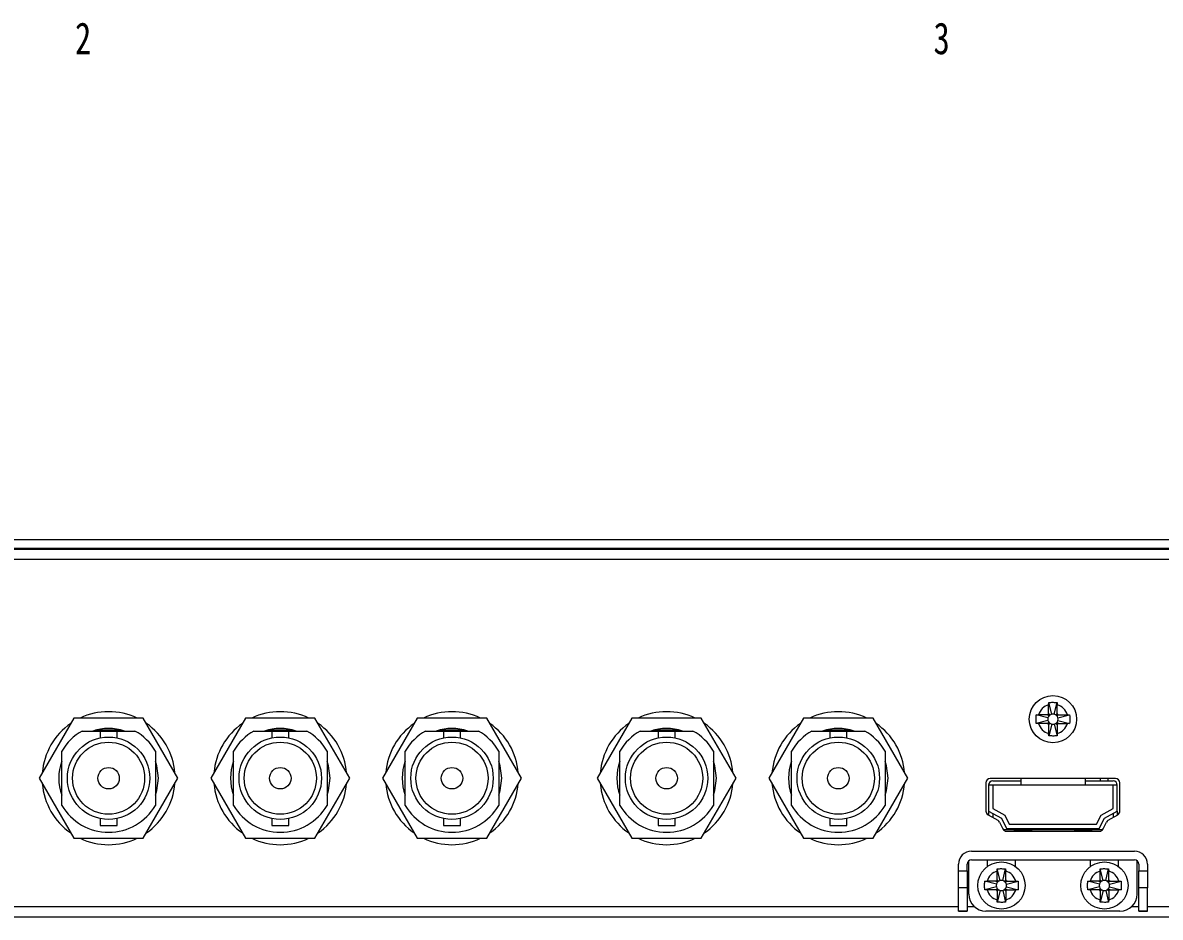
# Model space of a CAD drawing. Header units: millimetres. Extents: x 7 to 1038, y 7 to 730.
# Drawn here: x 81.1 to 147.4, y 238.5 to 290.6 of the extents above; entities that cross this region are included whole.
import ezdxf

# ---------------------------------------------------------------- set-up
doc = ezdxf.new("R2010")
doc.units = ezdxf.units.MM
doc.styles.add('SLDTEXTSTYLE0', font='TXT', dxfattribs={"width": 0.75})

msp = doc.modelspace()

# ---------------------------------------------------------------- linework, layer by layer
at = {"color": 7, "linetype": 'Continuous', "lineweight": 15}
for p, q in [((43.0738, 260.5373), (261.1738, 260.5373)), ((42.9738, 260.0373), (261.2738, 260.0373)), ((43.6238, 259.9873), (260.6238, 259.9873)), ((260.6238, 259.3873), (43.6238, 259.3873)), ((140.8738, 250.9159), (140.8807, 251.0498)), ((140.8738, 250.4018), (140.8738, 250.9159)), ((141.051, 250.3684), (140.8807, 251.0498)), ((141.1966, 250.3684), (141.3669, 251.0498)), ((141.3669, 251.0498), (141.3738, 250.9159)), ((141.3738, 250.4018), (141.3738, 250.9159)), ((84.1031, 250.1373), (82.0823, 246.6373)), ((88.1445, 250.1373), (84.1031, 250.1373)), ((90.1652, 246.6373), (88.1445, 250.1373)), ((94.1031, 250.1373), (92.0823, 246.6373)), ((98.1445, 250.1373), (94.1031, 250.1373)), ((100.1652, 246.6373), (98.1445, 250.1373)), ((104.1031, 250.1373), (102.0823, 246.6373)), ((108.1445, 250.1373), (104.1031, 250.1373)), ((110.1652, 246.6373), (108.1445, 250.1373)), ((116.6031, 250.1373), (114.5823, 246.6373)), ((120.6445, 250.1373), (116.6031, 250.1373)), ((122.6652, 246.6373), (120.6445, 250.1373)), ((126.6031, 250.1373), (124.5823, 246.6373)), ((130.6445, 250.1373), (126.6031, 250.1373)), ((132.6652, 246.6373), (130.6445, 250.1373)), ((140.1513, 250.3205), (140.2853, 250.3273)), ((140.8328, 250.1501), (140.1513, 250.3205)), ((140.8328, 250.0046), (140.1513, 249.8342)), ((140.2853, 249.8273), (140.1513, 249.8342)), ((140.7993, 250.3273), (140.2853, 250.3273)), ((140.7993, 249.8273), (140.2853, 249.8273)), ((141.051, 249.7863), (140.8807, 249.1049)), ((141.1966, 249.7863), (141.3669, 249.1049)), ((141.4148, 250.1501), (142.0963, 250.3205)), ((141.4148, 250.0046), (142.0963, 249.8342)), ((141.4483, 250.3273), (141.9623, 250.3273)), ((141.4483, 249.8273), (141.9623, 249.8273)), ((141.9623, 250.3273), (142.0963, 250.3205)), ((142.0963, 249.8342), (141.9623, 249.8273)), ((84.5876, 249.3873), (85.6238, 249.3873)), ((86.8788, 249.4373), (85.3688, 249.4373)), ((85.6238, 249.3873), (85.6238, 248.986)), ((85.6238, 249.3873), (86.1238, 249.3873)), ((86.1238, 249.3873), (86.6238, 249.3873)), ((86.6238, 248.985), (86.6238, 249.3873)), ((86.6238, 249.3873), (87.66, 249.3873)), ((94.5876, 249.3873), (95.6238, 249.3873)), ((96.8788, 249.4373), (95.3688, 249.4373)), ((95.6238, 249.3873), (95.6238, 248.986)), ((95.6238, 249.3873), (96.1238, 249.3873)), ((96.1238, 249.3873), (96.6238, 249.3873)), ((96.6238, 248.985), (96.6238, 249.3873)), ((96.6238, 249.3873), (97.66, 249.3873)), ((104.5876, 249.3873), (105.6238, 249.3873)), ((106.8788, 249.4373), (105.3688, 249.4373)), ((105.6238, 249.3873), (105.6238, 248.986)), ((105.6238, 249.3873), (106.1238, 249.3873)), ((106.1238, 249.3873), (106.6238, 249.3873)), ((106.6238, 248.985), (106.6238, 249.3873)), ((106.6238, 249.3873), (107.66, 249.3873)), ((117.0876, 249.3873), (118.1238, 249.3873)), ((119.3788, 249.4373), (117.8688, 249.4373)), ((118.1238, 249.3873), (118.1238, 248.986)), ((118.1238, 249.3873), (118.6238, 249.3873)), ((118.6238, 249.3873), (119.1238, 249.3873)), ((119.1238, 248.985), (119.1238, 249.3873)), ((119.1238, 249.3873), (120.16, 249.3873)), ((127.0876, 249.3873), (128.1238, 249.3873)), ((129.3788, 249.4373), (127.8688, 249.4373)), ((128.1238, 249.3873), (128.1238, 248.986)), ((128.1238, 249.3873), (128.6238, 249.3873)), ((128.6238, 249.3873), (129.1238, 249.3873)), ((129.1238, 248.985), (129.1238, 249.3873)), ((129.1238, 249.3873), (130.16, 249.3873)), ((140.8738, 249.7528), (140.8738, 249.2388)), ((140.8807, 249.1049), (140.8738, 249.2388)), ((141.3738, 249.2388), (141.3669, 249.1049)), ((141.3738, 249.7528), (141.3738, 249.2388)), ((83.3988, 245.0572), (83.3988, 248.2175)), ((88.8488, 248.2175), (88.8488, 245.0572)), ((93.3988, 245.0572), (93.3988, 248.2175)), ((98.8488, 248.2175), (98.8488, 245.0572)), ((103.3988, 245.0572), (103.3988, 248.2175)), ((108.8488, 248.2175), (108.8488, 245.0572)), ((115.8988, 245.0572), (115.8988, 248.2175)), ((121.3488, 248.2175), (121.3488, 245.0572)), ((125.8988, 245.0572), (125.8988, 248.2175)), ((131.3488, 248.2175), (131.3488, 245.0572)), ((82.0823, 246.6373), (84.1031, 243.1373)), ((88.1445, 243.1373), (90.1652, 246.6373)), ((92.0823, 246.6373), (94.1031, 243.1373)), ((98.1445, 243.1373), (100.1652, 246.6373)), ((102.0823, 246.6373), (104.1031, 243.1373)), ((108.1445, 243.1373), (110.1652, 246.6373)), ((114.5823, 246.6373), (116.6031, 243.1373)), ((120.6445, 243.1373), (122.6652, 246.6373)), ((124.5823, 246.6373), (126.6031, 243.1373)), ((130.6445, 243.1373), (132.6652, 246.6373)), ((144.7738, 246.6248), (137.4738, 246.6248)), ((137.6238, 246.4773), (139.2488, 246.4773)), ((139.2488, 246.6248), (139.2488, 246.2273)), ((142.9988, 246.6248), (142.9988, 246.2273)), ((142.9988, 246.4773), (144.6238, 246.4773)), ((143.8738, 246.6248), (143.8738, 246.4773)), ((144.3238, 246.6248), (144.3238, 246.4773)), ((137.2238, 246.3748), (137.2238, 244.7272)), ((137.6238, 246.2273), (137.3738, 246.2273)), ((137.3738, 246.2273), (137.3738, 244.7273)), ((139.2488, 246.2273), (137.6238, 246.2273)), ((137.6238, 246.2273), (137.6238, 244.873)), ((142.9988, 246.2273), (139.2488, 246.2273)), ((144.6238, 246.2273), (142.9988, 246.2273)), ((144.8738, 246.2273), (144.6238, 246.2273)), ((144.6238, 244.873), (144.6238, 246.2273)), ((144.8738, 244.7273), (144.8738, 246.2273)), ((145.0238, 244.7272), (145.0238, 246.3748)), ((137.3488, 244.5107), (137.9088, 244.1874)), ((137.3738, 244.7273), (138.1238, 244.3023)), ((137.3738, 244.7273), (137.3738, 244.4962)), ((137.6238, 244.873), (138.3133, 244.4823)), ((137.6238, 244.5857), (137.6238, 244.3519)), ((138.3133, 244.4823), (138.5783, 243.9523)), ((143.6693, 243.9523), (143.9343, 244.4823)), ((143.9343, 244.4823), (144.6238, 244.873)), ((144.1238, 244.3023), (144.8738, 244.7273)), ((144.3388, 244.1874), (144.8988, 244.5107)), ((144.6238, 244.5857), (144.6238, 244.3519)), ((144.8738, 244.7273), (144.8738, 244.4962)), ((85.6238, 244.2896), (85.6238, 243.8873)), ((85.6238, 243.8873), (86.1238, 243.8873)), ((86.1238, 243.8873), (86.6238, 243.8873)), ((86.6238, 243.8873), (86.6238, 244.2887)), ((95.6238, 244.2896), (95.6238, 243.8873)), ((95.6238, 243.8873), (96.1238, 243.8873)), ((96.1238, 243.8873), (96.6238, 243.8873)), ((96.6238, 243.8873), (96.6238, 244.2887)), ((105.6238, 244.2896), (105.6238, 243.8873)), ((105.6238, 243.8873), (106.1238, 243.8873)), ((106.1238, 243.8873), (106.6238, 243.8873)), ((106.6238, 243.8873), (106.6238, 244.2887)), ((118.1238, 244.2896), (118.1238, 243.8873)), ((118.1238, 243.8873), (118.6238, 243.8873)), ((118.6238, 243.8873), (119.1238, 243.8873)), ((119.1238, 243.8873), (119.1238, 244.2887)), ((128.1238, 244.2896), (128.1238, 243.8873)), ((128.1238, 243.8873), (128.6238, 243.8873)), ((128.6238, 243.8873), (129.1238, 243.8873)), ((129.1238, 243.8873), (129.1238, 244.2887)), ((138.0074, 244.0827), (138.2047, 243.688)), ((138.1238, 244.3023), (138.4238, 243.7023)), ((138.5783, 243.9523), (143.6693, 243.9523)), ((143.8238, 243.7023), (144.1238, 244.3023)), ((144.0429, 243.688), (144.2402, 244.0827)), ((138.8738, 243.6373), (138.2383, 243.6373)), ((138.4238, 243.7023), (143.8238, 243.7023)), ((138.4283, 243.5498), (143.8193, 243.5498)), ((138.8738, 243.6373), (138.8738, 243.5498)), ((138.8738, 243.6373), (139.8738, 243.6373)), ((142.3738, 243.6373), (139.8738, 243.6373)), ((139.8738, 243.6373), (139.8738, 243.5498)), ((142.3738, 243.6373), (142.3738, 243.5498)), ((142.3738, 243.6373), (143.3738, 243.6373)), ((144.0093, 243.6373), (143.3738, 243.6373)), ((143.3738, 243.6373), (143.3738, 243.5498)), ((84.1031, 243.1373), (88.1445, 243.1373)), ((94.1031, 243.1373), (98.1445, 243.1373)), ((104.1031, 243.1373), (108.1445, 243.1373)), ((116.6031, 243.1373), (120.6445, 243.1373)), ((126.6031, 243.1373), (130.6445, 243.1373)), ((136.2238, 239.8873), (136.2238, 241.8373)), ((136.3738, 242.3873), (145.8738, 242.3873)), ((136.3738, 241.8873), (145.8738, 241.8873)), ((137.2988, 241.8873), (137.2988, 241.4873)), ((138.9488, 241.4873), (138.9488, 241.8873)), ((143.2988, 241.8873), (143.2988, 241.4873)), ((144.9488, 241.4873), (144.9488, 241.8873)), ((146.0238, 239.8873), (146.0238, 241.8373)), ((135.6238, 241.2345), (135.6238, 241.6373)), ((135.6238, 241.2345), (136.1238, 241.2345)), ((135.6238, 240.2481), (135.6238, 241.2345)), ((136.1238, 241.2345), (136.1238, 241.6373)), ((136.1238, 241.2345), (136.1238, 240.2481)), ((137.8738, 241.2259), (137.8807, 241.3598)), ((137.8738, 241.2259), (137.8807, 241.3598)), ((137.8738, 240.7118), (137.8738, 241.2259)), ((137.8738, 240.7118), (137.8738, 241.2259)), ((138.051, 240.6784), (137.8807, 241.3598)), ((138.1966, 240.6784), (138.3669, 241.3598)), ((138.3669, 241.3598), (138.3738, 241.2259)), ((138.3669, 241.3598), (138.3738, 241.2259)), ((138.3738, 240.7118), (138.3738, 241.2259)), ((143.8738, 241.2259), (143.8807, 241.3598)), ((143.8738, 241.2259), (143.8807, 241.3598)), ((143.8738, 240.7118), (143.8738, 241.2259)), ((143.8738, 240.7118), (143.8738, 241.2259)), ((144.051, 240.6784), (143.8807, 241.3598)), ((144.1966, 240.6784), (144.3669, 241.3598)), ((144.3669, 241.3598), (144.3738, 241.2259)), ((144.3669, 241.3598), (144.3738, 241.2259)), ((144.3738, 240.7118), (144.3738, 241.2259)), ((146.1238, 241.6373), (146.1238, 241.2345)), ((146.1238, 241.2345), (146.6238, 241.2345)), ((146.1238, 240.2481), (146.1238, 241.2345)), ((146.6238, 241.6373), (146.6238, 241.2345)), ((146.6238, 241.2345), (146.6238, 240.2481)), ((137.1513, 240.6305), (137.2853, 240.6373)), ((137.1513, 240.6305), (137.2853, 240.6373)), ((137.8328, 240.4601), (137.1513, 240.6305)), ((137.7993, 240.6373), (137.2853, 240.6373)), ((138.4148, 240.4601), (139.0963, 240.6305)), ((138.4483, 240.6373), (138.9623, 240.6373)), ((138.4483, 240.6373), (138.9623, 240.6373)), ((138.9623, 240.6373), (139.0963, 240.6305)), ((138.9623, 240.6373), (139.0963, 240.6305)), ((143.1513, 240.6305), (143.2853, 240.6373)), ((143.1513, 240.6305), (143.2853, 240.6373)), ((143.8328, 240.4601), (143.1513, 240.6305)), ((143.7993, 240.6373), (143.2853, 240.6373)), ((144.4148, 240.4601), (145.0963, 240.6305)), ((144.4483, 240.6373), (144.9623, 240.6373)), ((144.4483, 240.6373), (144.9623, 240.6373)), ((144.9623, 240.6373), (145.0963, 240.6305)), ((144.9623, 240.6373), (145.0963, 240.6305)), ((136.1238, 240.2481), (135.6238, 240.2481)), ((135.6238, 238.9009), (135.6238, 240.2481)), ((136.1238, 240.2481), (136.1238, 238.9009)), ((137.8328, 240.3146), (137.1513, 240.1442)), ((137.2853, 240.1373), (137.1513, 240.1442)), ((137.2853, 240.1373), (137.1513, 240.1442)), ((137.7993, 240.1373), (137.2853, 240.1373)), ((137.7993, 240.1373), (137.2853, 240.1373)), ((137.8738, 240.0628), (137.8738, 239.5488)), ((138.051, 240.0963), (137.8807, 239.4149)), ((138.1966, 240.0963), (138.3669, 239.4149)), ((138.3738, 240.0628), (138.3738, 239.5488)), ((138.3738, 240.0628), (138.3738, 239.5488)), ((138.4148, 240.3146), (139.0963, 240.1442)), ((138.4483, 240.1373), (138.9623, 240.1373)), ((139.0963, 240.1442), (138.9623, 240.1373)), ((139.0963, 240.1442), (138.9623, 240.1373)), ((143.8328, 240.3146), (143.1513, 240.1442)), ((143.2853, 240.1373), (143.1513, 240.1442)), ((143.2853, 240.1373), (143.1513, 240.1442)), ((143.7993, 240.1373), (143.2853, 240.1373)), ((143.7993, 240.1373), (143.2853, 240.1373)), ((143.8738, 240.0628), (143.8738, 239.5488)), ((144.051, 240.0963), (143.8807, 239.4149)), ((144.1966, 240.0963), (144.3669, 239.4149)), ((144.3738, 240.0628), (144.3738, 239.5488)), ((144.3738, 240.0628), (144.3738, 239.5488)), ((144.4148, 240.3146), (145.0963, 240.1442)), ((144.4483, 240.1373), (144.9623, 240.1373)), ((145.0963, 240.1442), (144.9623, 240.1373)), ((145.0963, 240.1442), (144.9623, 240.1373)), ((146.6238, 240.2481), (146.1238, 240.2481)), ((146.1238, 238.9009), (146.1238, 240.2481)), ((146.6238, 238.9009), (146.6238, 240.2481)), ((137.8807, 239.4149), (137.8738, 239.5488)), ((137.8807, 239.4149), (137.8738, 239.5488)), ((138.3738, 239.5488), (138.3669, 239.4149)), ((138.3738, 239.5488), (138.3669, 239.4149)), ((143.8807, 239.4149), (143.8738, 239.5488)), ((143.8807, 239.4149), (143.8738, 239.5488)), ((144.3738, 239.5488), (144.3669, 239.4149)), ((144.3738, 239.5488), (144.3669, 239.4149)), ((261.3738, 238.5373), (42.8738, 238.5373)), ((135.6238, 238.9009), (136.1238, 238.9009)), ((135.6238, 238.8873), (135.6238, 238.9009)), ((136.1238, 238.8873), (135.6238, 238.8873)), ((136.1238, 238.9009), (136.1238, 238.8873)), ((145.0238, 238.8873), (137.2238, 238.8873)), ((146.1238, 238.9009), (146.6238, 238.9009)), ((146.1238, 238.8873), (146.1238, 238.9009)), ((146.6238, 238.8873), (146.1238, 238.8873)), ((146.6238, 238.9009), (146.6238, 238.8873))]:
    msp.add_line(p, q, dxfattribs=at)
at = {"color": 8, "linetype": 'Continuous', "lineweight": 15}
for p, q in [((135.6238, 239.1373), (69.1238, 239.1373)), ((136.5624, 239.1373), (136.1238, 239.1373)), ((146.1238, 239.1373), (145.6852, 239.1373)), ((148.1238, 239.1373), (146.6238, 239.1373))]:
    msp.add_line(p, q, dxfattribs=at)
at = {"color": 7, "linetype": 'Continuous', "lineweight": 15, "flags": 128}
for points in [[(140.8328, 250.1501), (140.8237, 250.0773), (140.8328, 250.0046)], [(140.9117, 250.2895), (140.8626, 250.2252), (140.8328, 250.1501)], [(140.8328, 250.0046), (140.8626, 249.9295), (140.9117, 249.8652)], [(141.051, 250.3684), (140.9759, 250.3385), (140.9117, 250.2895)], [(140.9117, 249.8652), (140.9759, 249.8162), (141.051, 249.7863)], [(141.1966, 250.3684), (141.1238, 250.3774), (141.051, 250.3684)], [(141.051, 249.7863), (141.1238, 249.7773), (141.1966, 249.7863)], [(141.3359, 250.2895), (141.2717, 250.3385), (141.1966, 250.3684)], [(141.1966, 249.7863), (141.2717, 249.8162), (141.3359, 249.8652)], [(141.4148, 250.1501), (141.385, 250.2252), (141.3359, 250.2895)], [(141.3359, 249.8652), (141.385, 249.9295), (141.4148, 250.0046)], [(141.4148, 250.0046), (141.4239, 250.0773), (141.4148, 250.1501)], [(89.0238, 246.6373), (88.9327, 247.3585), (88.8488, 247.6295)], [(99.0238, 246.6373), (98.9327, 247.3585), (98.8488, 247.6295)], [(109.0238, 246.6373), (108.9327, 247.3585), (108.8488, 247.6295)], [(121.5238, 246.6373), (121.4327, 247.3585), (121.3488, 247.6295)], [(131.5238, 246.6373), (131.4327, 247.3585), (131.3488, 247.6295)], [(88.8488, 245.6452), (88.9327, 245.9161), (89.0238, 246.6373)], [(98.8488, 245.6452), (98.9327, 245.9161), (99.0238, 246.6373)], [(108.8488, 245.6452), (108.9327, 245.9161), (109.0238, 246.6373)], [(121.3488, 245.6452), (121.4327, 245.9161), (121.5238, 246.6373)], [(131.3488, 245.6452), (131.4327, 245.9161), (131.5238, 246.6373)], [(137.9117, 240.5995), (137.8626, 240.5352), (137.8328, 240.4601)], [(137.9117, 240.5995), (137.8626, 240.5352), (137.8328, 240.4601)], [(138.051, 240.6784), (137.9759, 240.6485), (137.9117, 240.5995)], [(138.051, 240.6784), (137.9759, 240.6485), (137.9117, 240.5995)], [(138.1966, 240.6784), (138.1238, 240.6874), (138.051, 240.6784)], [(138.1966, 240.6784), (138.1238, 240.6874), (138.051, 240.6784)], [(138.3359, 240.5995), (138.2717, 240.6485), (138.1966, 240.6784)], [(138.3359, 240.5995), (138.2717, 240.6485), (138.1966, 240.6784)], [(138.4148, 240.4601), (138.385, 240.5352), (138.3359, 240.5995)], [(138.4148, 240.4601), (138.385, 240.5352), (138.3359, 240.5995)], [(143.9117, 240.5995), (143.8626, 240.5352), (143.8328, 240.4601)], [(143.9117, 240.5995), (143.8626, 240.5352), (143.8328, 240.4601)], [(144.051, 240.6784), (143.9759, 240.6485), (143.9117, 240.5995)], [(144.051, 240.6784), (143.9759, 240.6485), (143.9117, 240.5995)], [(144.1966, 240.6784), (144.1238, 240.6874), (144.051, 240.6784)], [(144.1966, 240.6784), (144.1238, 240.6874), (144.051, 240.6784)], [(144.3359, 240.5995), (144.2717, 240.6485), (144.1966, 240.6784)], [(144.3359, 240.5995), (144.2717, 240.6485), (144.1966, 240.6784)], [(144.4148, 240.4601), (144.385, 240.5352), (144.3359, 240.5995)], [(144.4148, 240.4601), (144.385, 240.5352), (144.3359, 240.5995)], [(137.8328, 240.4601), (137.8237, 240.3873), (137.8328, 240.3146)], [(137.8328, 240.4601), (137.8237, 240.3873), (137.8328, 240.3146)], [(137.8328, 240.3146), (137.8626, 240.2395), (137.9117, 240.1752)], [(137.8328, 240.3146), (137.8626, 240.2395), (137.9117, 240.1752)], [(137.9117, 240.1752), (137.9759, 240.1262), (138.051, 240.0963)], [(137.9117, 240.1752), (137.9759, 240.1262), (138.051, 240.0963)], [(138.051, 240.0963), (138.1238, 240.0873), (138.1966, 240.0963)], [(138.051, 240.0963), (138.1238, 240.0873), (138.1966, 240.0963)], [(138.1966, 240.0963), (138.2717, 240.1262), (138.3359, 240.1752)], [(138.1966, 240.0963), (138.2717, 240.1262), (138.3359, 240.1752)], [(138.3359, 240.1752), (138.385, 240.2395), (138.4148, 240.3146)], [(138.3359, 240.1752), (138.385, 240.2395), (138.4148, 240.3146)], [(138.4148, 240.3146), (138.4239, 240.3873), (138.4148, 240.4601)], [(138.4148, 240.3146), (138.4239, 240.3873), (138.4148, 240.4601)], [(143.8328, 240.4601), (143.8237, 240.3873), (143.8328, 240.3146)], [(143.8328, 240.4601), (143.8237, 240.3873), (143.8328, 240.3146)], [(143.8328, 240.3146), (143.8626, 240.2395), (143.9117, 240.1752)], [(143.8328, 240.3146), (143.8626, 240.2395), (143.9117, 240.1752)], [(143.9117, 240.1752), (143.9759, 240.1262), (144.051, 240.0963)], [(143.9117, 240.1752), (143.9759, 240.1262), (144.051, 240.0963)], [(144.051, 240.0963), (144.1238, 240.0873), (144.1966, 240.0963)], [(144.051, 240.0963), (144.1238, 240.0873), (144.1966, 240.0963)], [(144.1966, 240.0963), (144.2717, 240.1262), (144.3359, 240.1752)], [(144.1966, 240.0963), (144.2717, 240.1262), (144.3359, 240.1752)], [(144.3359, 240.1752), (144.385, 240.2395), (144.4148, 240.3146)], [(144.3359, 240.1752), (144.385, 240.2395), (144.4148, 240.3146)], [(144.4148, 240.3146), (144.4239, 240.3873), (144.4148, 240.4601)], [(144.4148, 240.3146), (144.4239, 240.3873), (144.4148, 240.4601)]]:
    msp.add_lwpolyline(points, dxfattribs=at)
at = {"color": 7, "linetype": 'Continuous', "lineweight": 15}
for centre, radius in [((141.1238, 250.0773), 1.375), ((86.1238, 246.6373), 2.4), ((86.1238, 246.6373), 2.1), ((96.1238, 246.6373), 2.4), ((96.1238, 246.6373), 2.1), ((106.1238, 246.6373), 2.4), ((106.1238, 246.6373), 2.1), ((118.6238, 246.6373), 2.4), ((118.6238, 246.6373), 2.1), ((128.6238, 246.6373), 2.4), ((128.6238, 246.6373), 2.1), ((86.1238, 246.6373), 0.625), ((96.1238, 246.6373), 0.625), ((106.1238, 246.6373), 0.625), ((118.6238, 246.6373), 0.625), ((128.6238, 246.6373), 0.625), ((138.1238, 240.3873), 1.375), ((144.1238, 240.3873), 1.375)]:
    msp.add_circle(centre, radius, dxfattribs=at)
for centre, radius, start, end in [((86.1238, 246.6373), 3.875, 64.585379, 115.414621), ((96.1238, 246.6373), 3.875, 64.585379, 115.414621), ((106.1238, 246.6373), 3.875, 64.585379, 115.414621), ((118.6238, 246.6373), 3.875, 64.585379, 115.414621), ((128.6238, 246.6373), 3.875, 64.585379, 115.414621), ((141.1238, 250.0773), 0.875, 106.60155, 163.39845), ((141.1238, 250.0773), 0.875, 16.60155, 73.39845), ((86.1238, 246.6373), 3.875, 124.585379, 175.414621), ((86.1238, 246.6373), 3.875, 4.585379, 55.414621), ((96.1238, 246.6373), 3.875, 124.585379, 175.414621), ((96.1238, 246.6373), 3.875, 4.585379, 55.414621), ((106.1238, 246.6373), 3.875, 124.585379, 175.414621), ((106.1238, 246.6373), 3.875, 4.585379, 55.414621), ((118.6238, 246.6373), 3.875, 124.585379, 175.414621), ((118.6238, 246.6373), 3.875, 4.585379, 55.414621), ((128.6238, 246.6373), 3.875, 124.585379, 175.414621), ((128.6238, 246.6373), 3.875, 4.585379, 55.414621), ((141.1238, 250.0773), 0.875, 196.60155, 253.39845), ((141.1238, 250.0773), 0.875, 286.60155, 343.39845), ((86.1238, 246.6373), 3.15, 119.188982, 149.891769), ((86.1238, 246.6373), 2.9, 71.491372, 108.508628), ((86.1238, 246.6373), 3.15, 30.108231, 60.811018), ((96.1238, 246.6373), 3.15, 119.188982, 149.891769), ((96.1238, 246.6373), 2.9, 71.491372, 108.508628), ((96.1238, 246.6373), 3.15, 30.108231, 60.811018), ((106.1238, 246.6373), 3.15, 119.188982, 149.891769), ((106.1238, 246.6373), 2.9, 71.491372, 108.508628), ((106.1238, 246.6373), 3.15, 30.108231, 60.811018), ((118.6238, 246.6373), 3.15, 119.188982, 149.891769), ((118.6238, 246.6373), 2.9, 71.491372, 108.508628), ((118.6238, 246.6373), 3.15, 30.108231, 60.811018), ((128.6238, 246.6373), 3.15, 119.188982, 149.891769), ((128.6238, 246.6373), 2.9, 71.491372, 108.508628), ((128.6238, 246.6373), 3.15, 30.108231, 60.811018), ((86.1238, 246.6373), 2.9, 159.993728, 200.006272), ((96.1238, 246.6373), 2.9, 159.993728, 200.006272), ((106.1238, 246.6373), 2.9, 159.993728, 200.006272), ((118.6238, 246.6373), 2.9, 159.993728, 200.006272), ((128.6238, 246.6373), 2.9, 159.993728, 200.006272), ((137.4738, 246.3748), 0.25, 90, 180), ((137.6238, 246.2273), 0.25, 90, 180), ((144.6238, 246.2273), 0.25, 0, 90), ((144.7738, 246.3748), 0.25, 0, 90), ((86.1238, 246.6373), 3.875, 184.585379, 235.414621), ((86.1238, 246.6373), 3.875, 304.585379, 355.414621), ((96.1238, 246.6373), 3.875, 184.585379, 235.414621), ((96.1238, 246.6373), 3.875, 304.585379, 355.414621), ((106.1238, 246.6373), 3.875, 184.585379, 235.414621), ((106.1238, 246.6373), 3.875, 304.585379, 355.414621), ((118.6238, 246.6373), 3.875, 184.585379, 235.414621), ((118.6238, 246.6373), 3.875, 304.585379, 355.414621), ((128.6238, 246.6373), 3.875, 184.585379, 235.414621), ((128.6238, 246.6373), 3.875, 304.585379, 355.414621), ((86.1238, 246.6373), 3.15, 210.108231, 329.891769), ((96.1238, 246.6373), 3.15, 210.108231, 329.891769), ((106.1238, 246.6373), 3.15, 210.108231, 329.891769), ((118.6238, 246.6373), 3.15, 210.108231, 329.891769), ((128.6238, 246.6373), 3.15, 210.108231, 329.891769), ((137.4738, 244.7272), 0.25, 180, 240), ((144.7738, 244.7272), 0.25, 300, 0), ((137.7838, 243.9709), 0.25, 26.565051, 60), ((144.4638, 243.9709), 0.25, 120, 153.434949), ((138.4283, 243.7998), 0.25, 206.565051, 270), ((143.8193, 243.7998), 0.25, 270, 333.434949), ((86.1238, 246.6373), 3.875, 244.585379, 295.414621), ((96.1238, 246.6373), 3.875, 244.585379, 295.414621), ((106.1238, 246.6373), 3.875, 244.585379, 295.414621), ((118.6238, 246.6373), 3.875, 244.585379, 295.414621), ((128.6238, 246.6373), 3.875, 244.585379, 295.414621), ((136.3738, 241.6373), 0.75, 90, 180), ((136.3738, 241.6373), 0.25, 90, 180), ((145.8738, 241.6373), 0.75, 0, 90), ((145.8738, 241.6373), 0.25, 0, 90), ((138.1238, 240.3873), 0.875, 106.60155, 163.39845), ((138.1238, 240.3873), 0.875, 16.60155, 73.39845), ((144.1238, 240.3873), 0.875, 106.60155, 163.39845), ((144.1238, 240.3873), 0.875, 16.60155, 73.39845), ((137.2238, 239.8873), 1, 180, 270), ((138.1238, 240.3873), 0.875, 196.60155, 253.39845), ((138.1238, 240.3873), 0.875, 286.60155, 343.39845), ((144.1238, 240.3873), 0.875, 196.60155, 253.39845), ((144.1238, 240.3873), 0.875, 286.60155, 343.39845), ((145.0238, 239.8873), 1, 270, 0)]:
    msp.add_arc(centre, radius, start, end, dxfattribs=at)
for points, knots in [([(140.8807, 251.0498), (140.9223, 251.0524), (141.0054, 251.0575), (141.1677, 251.0601), (141.2881, 251.0539), (141.3669, 251.0498)], [0, 0, 0, 0, 0.2569072, 0.5137852, 1, 1, 1, 1]), ([(140.1513, 249.8342), (140.1487, 249.8758), (140.1436, 249.9589), (140.141, 250.1213), (140.1473, 250.2417), (140.1513, 250.3205)], [0, 0, 0, 0, 0.2569072, 0.5137857, 1, 1, 1, 1]), ([(140.7993, 250.3273), (140.8077, 250.3282), (140.8245, 250.3298), (140.8469, 250.3427), (140.8637, 250.3616), (140.8725, 250.3825), (140.8734, 250.3963), (140.8738, 250.4018)], [0, 0, 0, 0, 0.2153888, 0.4308438, 0.644723, 0.857936, 1, 1, 1, 1]), ([(140.9117, 250.2895), (140.9115, 250.2894), (140.8834, 250.2737), (140.8326, 250.3027), (140.812, 250.3177), (140.8005, 250.3262), (140.7993, 250.3273), (140.7993, 250.3273)], [0, 0, 0, 0, 0.0036482, 0.5077368, 0.933766, 0.9999318, 1, 1, 1, 1]), ([(140.7993, 249.8273), (140.7993, 249.8273), (140.8005, 249.8285), (140.8119, 249.8369), (140.8293, 249.8504), (140.8606, 249.866), (140.8844, 249.8709), (140.8978, 249.8701), (140.9051, 249.8682), (140.9089, 249.8667), (140.9109, 249.8656), (140.9115, 249.8653), (140.9117, 249.8652)], [0, 0, 0, 0, 0.00006805, 0.06604816, 0.49088193, 0.74039957, 0.86716522, 0.93142911, 0.96383387, 0.99044432, 0.99636205, 1, 1, 1, 1]), ([(140.8738, 249.7528), (140.873, 249.7612), (140.8713, 249.7781), (140.8585, 249.8004), (140.8396, 249.8172), (140.8186, 249.8261), (140.8048, 249.827), (140.7993, 249.8273)], [0, 0, 0, 0, 0.21538645, 0.4308433, 0.64472107, 0.85793777, 1, 1, 1, 1]), ([(140.8738, 250.4018), (140.8738, 250.4018), (140.875, 250.4004), (140.883, 250.3898), (140.8969, 250.3717), (140.9125, 250.3406), (140.9173, 250.3167), (140.9165, 250.3034), (140.9147, 250.296), (140.9131, 250.2922), (140.9121, 250.2902), (140.9118, 250.2897), (140.9117, 250.2895)], [0, 0, 0, 0, 0.0000683, 0.0660483, 0.4908822, 0.7403995, 0.867165, 0.9314289, 0.963834, 0.9904447, 0.9963625, 1, 1, 1, 1]), ([(140.9117, 249.8652), (140.9118, 249.865), (140.9274, 249.8369), (140.8986, 249.7865), (140.8832, 249.765), (140.875, 249.7542), (140.8738, 249.7528), (140.8738, 249.7528)], [0, 0, 0, 0, 0.0036477, 0.5077364, 0.9337658, 0.9999315, 1, 1, 1, 1]), ([(141.3359, 250.2895), (141.3358, 250.2897), (141.3202, 250.3177), (141.3495, 250.3682), (141.3635, 250.3897), (141.3729, 250.4004), (141.3738, 250.4018), (141.3738, 250.4018)], [0, 0, 0, 0, 0.0036477, 0.5077365, 0.933766, 0.9999317, 1, 1, 1, 1]), ([(141.3738, 249.7528), (141.3738, 249.7528), (141.3729, 249.7542), (141.3636, 249.7649), (141.3509, 249.783), (141.3351, 249.8141), (141.3303, 249.8379), (141.3311, 249.8513), (141.3329, 249.8587), (141.3345, 249.8624), (141.3355, 249.8645), (141.3358, 249.865), (141.3359, 249.8652)], [0, 0, 0, 0, 0.0000681, 0.0660481, 0.4908821, 0.7403994, 0.8671649, 0.9314287, 0.9638337, 0.9904447, 0.9963625, 1, 1, 1, 1]), ([(141.4483, 250.3273), (141.4483, 250.3273), (141.4468, 250.3262), (141.4366, 250.3178), (141.418, 250.3043), (141.387, 250.2887), (141.3632, 250.2838), (141.3498, 250.2846), (141.3425, 250.2865), (141.3387, 250.288), (141.3367, 250.2891), (141.3361, 250.2894), (141.3359, 250.2895)], [0, 0, 0, 0, 0.0000683, 0.0660481, 0.4908819, 0.7403996, 0.8671652, 0.9314291, 0.9638339, 0.9904443, 0.9963628, 1, 1, 1, 1]), ([(141.3359, 249.8652), (141.3361, 249.8653), (141.3642, 249.881), (141.4145, 249.8519), (141.4365, 249.837), (141.4468, 249.8284), (141.4483, 249.8273), (141.4483, 249.8273)], [0, 0, 0, 0, 0.0036474, 0.5077367, 0.933766, 0.9999315, 1, 1, 1, 1]), ([(141.3738, 250.4018), (141.3746, 250.3934), (141.3763, 250.3766), (141.3891, 250.3542), (141.408, 250.3375), (141.4289, 250.3286), (141.4428, 250.3277), (141.4483, 250.3273)], [0, 0, 0, 0, 0.21538757, 0.43084407, 0.64472167, 0.85793802, 1, 1, 1, 1]), ([(141.4483, 249.8273), (141.4399, 249.8265), (141.4231, 249.8249), (141.4007, 249.812), (141.3839, 249.7931), (141.3751, 249.7722), (141.3742, 249.7584), (141.3738, 249.7528)], [0, 0, 0, 0, 0.2153887, 0.4308434, 0.6447227, 0.8579355, 1, 1, 1, 1]), ([(142.0963, 250.3205), (142.0988, 250.2789), (142.104, 250.1957), (142.1065, 250.0334), (142.1003, 249.913), (142.0963, 249.8342)], [0, 0, 0, 0, 0.2569072, 0.5137857, 1, 1, 1, 1]), ([(141.3669, 249.1049), (141.3253, 249.1023), (141.2422, 249.0971), (141.0799, 249.0946), (140.9595, 249.1008), (140.8807, 249.1049)], [0, 0, 0, 0, 0.2569072, 0.5137852, 1, 1, 1, 1]), ([(137.8807, 241.3598), (137.9223, 241.3624), (138.0054, 241.3675), (138.1677, 241.3701), (138.2881, 241.3639), (138.3669, 241.3598)], [0, 0, 0, 0, 0.2569074, 0.5137861, 1, 1, 1, 1]), ([(137.8807, 241.3598), (137.9223, 241.3624), (138.0054, 241.3675), (138.1677, 241.3701), (138.2881, 241.3639), (138.3669, 241.3598)], [0, 0, 0, 0, 0.2569074, 0.5137861, 1, 1, 1, 1]), ([(143.8807, 241.3598), (143.9223, 241.3624), (144.0054, 241.3675), (144.1677, 241.3701), (144.2881, 241.3639), (144.3669, 241.3598)], [0, 0, 0, 0, 0.2569074, 0.5137861, 1, 1, 1, 1]), ([(143.8807, 241.3598), (143.9223, 241.3624), (144.0054, 241.3675), (144.1677, 241.3701), (144.2881, 241.3639), (144.3669, 241.3598)], [0, 0, 0, 0, 0.2569074, 0.5137861, 1, 1, 1, 1]), ([(137.1513, 240.1442), (137.1487, 240.1858), (137.1436, 240.2689), (137.141, 240.4313), (137.1473, 240.5517), (137.1513, 240.6305)], [0, 0, 0, 0, 0.25690559, 0.51378609, 1, 1, 1, 1]), ([(137.1513, 240.1442), (137.1487, 240.1858), (137.1436, 240.2689), (137.141, 240.4313), (137.1473, 240.5517), (137.1513, 240.6305)], [0, 0, 0, 0, 0.25690559, 0.51378609, 1, 1, 1, 1]), ([(137.7993, 240.6373), (137.8077, 240.6382), (137.8245, 240.6398), (137.8469, 240.6527), (137.8637, 240.6716), (137.8725, 240.6925), (137.8734, 240.7063), (137.8738, 240.7118)], [0, 0, 0, 0, 0.21538822, 0.43084822, 0.64472751, 0.85793818, 1, 1, 1, 1]), ([(137.7993, 240.6373), (137.8077, 240.6382), (137.8245, 240.6398), (137.8469, 240.6527), (137.8637, 240.6716), (137.8725, 240.6925), (137.8734, 240.7063), (137.8738, 240.7118)], [0, 0, 0, 0, 0.21538822, 0.43084822, 0.64472751, 0.85793818, 1, 1, 1, 1]), ([(137.9117, 240.5995), (137.9115, 240.5994), (137.8834, 240.5837), (137.8331, 240.6126), (137.8111, 240.628), (137.8008, 240.6361), (137.7993, 240.6373), (137.7993, 240.6373)], [0, 0, 0, 0, 0.0036473, 0.5077361, 0.9337658, 0.9999314, 1, 1, 1, 1]), ([(137.9117, 240.5995), (137.9115, 240.5994), (137.8834, 240.5837), (137.8331, 240.6126), (137.8111, 240.628), (137.8008, 240.6361), (137.7993, 240.6373), (137.7993, 240.6373)], [0, 0, 0, 0, 0.0036473, 0.5077361, 0.9337658, 0.9999314, 1, 1, 1, 1]), ([(137.8738, 240.7118), (137.8738, 240.7118), (137.875, 240.7106), (137.883, 240.6992), (137.8969, 240.6818), (137.9125, 240.6506), (137.9173, 240.6267), (137.9165, 240.6134), (137.9147, 240.606), (137.9131, 240.6022), (137.9121, 240.6002), (137.9118, 240.5997), (137.9117, 240.5995)], [0, 0, 0, 0, 0.00006813, 0.06604806, 0.49088168, 0.74039924, 0.86716418, 0.93142809, 0.96383363, 0.99044394, 0.99636167, 1, 1, 1, 1]), ([(137.8738, 240.7118), (137.8738, 240.7118), (137.875, 240.7106), (137.883, 240.6992), (137.8969, 240.6818), (137.9125, 240.6506), (137.9173, 240.6267), (137.9165, 240.6134), (137.9147, 240.606), (137.9131, 240.6022), (137.9121, 240.6002), (137.9118, 240.5997), (137.9117, 240.5995)], [0, 0, 0, 0, 0.00006813, 0.06604806, 0.49088168, 0.74039924, 0.86716418, 0.93142809, 0.96383363, 0.99044394, 0.99636167, 1, 1, 1, 1]), ([(138.3359, 240.5995), (138.3358, 240.5997), (138.3201, 240.6278), (138.349, 240.6785), (138.3644, 240.6991), (138.3726, 240.7106), (138.3738, 240.7118), (138.3738, 240.7118)], [0, 0, 0, 0, 0.0036486, 0.507737, 0.9337661, 0.9999317, 1, 1, 1, 1]), ([(138.3359, 240.5995), (138.3358, 240.5997), (138.3201, 240.6278), (138.349, 240.6785), (138.3644, 240.6991), (138.3726, 240.7106), (138.3738, 240.7118), (138.3738, 240.7118)], [0, 0, 0, 0, 0.0036486, 0.507737, 0.9337661, 0.9999317, 1, 1, 1, 1]), ([(138.4483, 240.6373), (138.4483, 240.6373), (138.4468, 240.6361), (138.4366, 240.6281), (138.418, 240.6142), (138.387, 240.5987), (138.3632, 240.5938), (138.3498, 240.5946), (138.3425, 240.5965), (138.3387, 240.598), (138.3367, 240.5991), (138.3361, 240.5994), (138.3359, 240.5995)], [0, 0, 0, 0, 0.0000684, 0.0660483, 0.4908826, 0.7403995, 0.8671653, 0.9314293, 0.963834, 0.9904452, 0.9963629, 1, 1, 1, 1]), ([(138.4483, 240.6373), (138.4483, 240.6373), (138.4468, 240.6361), (138.4366, 240.6281), (138.418, 240.6142), (138.387, 240.5987), (138.3632, 240.5938), (138.3498, 240.5946), (138.3425, 240.5965), (138.3387, 240.598), (138.3367, 240.5991), (138.3361, 240.5994), (138.3359, 240.5995)], [0, 0, 0, 0, 0.0000684, 0.0660483, 0.4908826, 0.7403995, 0.8671653, 0.9314293, 0.963834, 0.9904452, 0.9963629, 1, 1, 1, 1]), ([(138.3738, 240.7118), (138.3746, 240.7034), (138.3762, 240.6866), (138.3891, 240.6642), (138.408, 240.6475), (138.4289, 240.6386), (138.4428, 240.6377), (138.4483, 240.6373)], [0, 0, 0, 0, 0.2153803, 0.4308441, 0.6447227, 0.8579303, 1, 1, 1, 1]), ([(138.3738, 240.7118), (138.3746, 240.7034), (138.3762, 240.6866), (138.3891, 240.6642), (138.408, 240.6475), (138.4289, 240.6386), (138.4428, 240.6377), (138.4483, 240.6373)], [0, 0, 0, 0, 0.2153803, 0.4308441, 0.6447227, 0.8579303, 1, 1, 1, 1]), ([(139.0963, 240.6305), (139.0988, 240.5889), (139.104, 240.5057), (139.1065, 240.3434), (139.1003, 240.223), (139.0963, 240.1442)], [0, 0, 0, 0, 0.2569075, 0.5137861, 1, 1, 1, 1]), ([(139.0963, 240.6305), (139.0988, 240.5889), (139.104, 240.5057), (139.1065, 240.3434), (139.1003, 240.223), (139.0963, 240.1442)], [0, 0, 0, 0, 0.2569075, 0.5137861, 1, 1, 1, 1]), ([(143.1513, 240.1442), (143.1487, 240.1858), (143.1436, 240.2689), (143.141, 240.4313), (143.1473, 240.5517), (143.1513, 240.6305)], [0, 0, 0, 0, 0.25690559, 0.51378609, 1, 1, 1, 1]), ([(143.1513, 240.1442), (143.1487, 240.1858), (143.1436, 240.2689), (143.141, 240.4313), (143.1473, 240.5517), (143.1513, 240.6305)], [0, 0, 0, 0, 0.25690559, 0.51378609, 1, 1, 1, 1]), ([(143.7993, 240.6373), (143.8077, 240.6382), (143.8245, 240.6398), (143.8469, 240.6527), (143.8637, 240.6716), (143.8725, 240.6925), (143.8734, 240.7063), (143.8738, 240.7118)], [0, 0, 0, 0, 0.21538822, 0.43084822, 0.64472751, 0.85793818, 1, 1, 1, 1]), ([(143.7993, 240.6373), (143.8077, 240.6382), (143.8245, 240.6398), (143.8469, 240.6527), (143.8637, 240.6716), (143.8725, 240.6925), (143.8734, 240.7063), (143.8738, 240.7118)], [0, 0, 0, 0, 0.21538822, 0.43084822, 0.64472751, 0.85793818, 1, 1, 1, 1]), ([(143.9117, 240.5995), (143.9115, 240.5994), (143.8834, 240.5837), (143.8331, 240.6126), (143.8111, 240.628), (143.8008, 240.6361), (143.7993, 240.6373), (143.7993, 240.6373)], [0, 0, 0, 0, 0.0036473, 0.5077361, 0.9337658, 0.9999314, 1, 1, 1, 1]), ([(143.9117, 240.5995), (143.9115, 240.5994), (143.8834, 240.5837), (143.8331, 240.6126), (143.8111, 240.628), (143.8008, 240.6361), (143.7993, 240.6373), (143.7993, 240.6373)], [0, 0, 0, 0, 0.0036473, 0.5077361, 0.9337658, 0.9999314, 1, 1, 1, 1]), ([(143.8738, 240.7118), (143.8738, 240.7118), (143.875, 240.7106), (143.883, 240.6992), (143.8969, 240.6818), (143.9125, 240.6506), (143.9173, 240.6267), (143.9165, 240.6134), (143.9147, 240.606), (143.9131, 240.6022), (143.9121, 240.6002), (143.9118, 240.5997), (143.9117, 240.5995)], [0, 0, 0, 0, 0.0000681, 0.0660481, 0.4908818, 0.7403994, 0.8671643, 0.9314281, 0.9638337, 0.9904444, 0.9963617, 1, 1, 1, 1]), ([(143.8738, 240.7118), (143.8738, 240.7118), (143.875, 240.7106), (143.883, 240.6992), (143.8969, 240.6818), (143.9125, 240.6506), (143.9173, 240.6267), (143.9165, 240.6134), (143.9147, 240.606), (143.9131, 240.6022), (143.9121, 240.6002), (143.9118, 240.5997), (143.9117, 240.5995)], [0, 0, 0, 0, 0.0000681, 0.0660481, 0.4908818, 0.7403994, 0.8671643, 0.9314281, 0.9638337, 0.9904444, 0.9963617, 1, 1, 1, 1]), ([(144.3359, 240.5995), (144.3358, 240.5997), (144.3202, 240.6278), (144.349, 240.6785), (144.3644, 240.6991), (144.3726, 240.7106), (144.3738, 240.7118), (144.3738, 240.7118)], [0, 0, 0, 0, 0.00364813, 0.50773669, 0.93376593, 0.99993168, 1, 1, 1, 1]), ([(144.3359, 240.5995), (144.3358, 240.5997), (144.3202, 240.6278), (144.349, 240.6785), (144.3644, 240.6991), (144.3726, 240.7106), (144.3738, 240.7118), (144.3738, 240.7118)], [0, 0, 0, 0, 0.00364813, 0.50773669, 0.93376593, 0.99993168, 1, 1, 1, 1]), ([(144.4483, 240.6373), (144.4483, 240.6373), (144.4469, 240.6361), (144.4361, 240.6281), (144.4182, 240.6142), (144.387, 240.5987), (144.3632, 240.5938), (144.3498, 240.5946), (144.3425, 240.5965), (144.3387, 240.598), (144.3367, 240.5991), (144.3361, 240.5994), (144.3359, 240.5995)], [0, 0, 0, 0, 0.00006827, 0.06604833, 0.4908824, 0.74039958, 0.86716535, 0.93142889, 0.96383403, 0.99044476, 0.9963625, 1, 1, 1, 1]), ([(144.4483, 240.6373), (144.4483, 240.6373), (144.4469, 240.6361), (144.4361, 240.6281), (144.4182, 240.6142), (144.387, 240.5987), (144.3632, 240.5938), (144.3498, 240.5946), (144.3425, 240.5965), (144.3387, 240.598), (144.3367, 240.5991), (144.3361, 240.5994), (144.3359, 240.5995)], [0, 0, 0, 0, 0.00006827, 0.06604833, 0.4908824, 0.74039958, 0.86716535, 0.93142889, 0.96383403, 0.99044476, 0.9963625, 1, 1, 1, 1]), ([(144.3738, 240.7118), (144.3746, 240.7034), (144.3762, 240.6866), (144.3891, 240.6642), (144.408, 240.6475), (144.4289, 240.6386), (144.4428, 240.6377), (144.4483, 240.6373)], [0, 0, 0, 0, 0.2153808, 0.4308433, 0.6447223, 0.8579379, 1, 1, 1, 1]), ([(144.3738, 240.7118), (144.3746, 240.7034), (144.3762, 240.6866), (144.3891, 240.6642), (144.408, 240.6475), (144.4289, 240.6386), (144.4428, 240.6377), (144.4483, 240.6373)], [0, 0, 0, 0, 0.2153808, 0.4308433, 0.6447223, 0.8579379, 1, 1, 1, 1]), ([(145.0963, 240.6305), (145.0988, 240.5889), (145.104, 240.5057), (145.1065, 240.3434), (145.1003, 240.223), (145.0963, 240.1442)], [0, 0, 0, 0, 0.25690746, 0.51378607, 1, 1, 1, 1]), ([(145.0963, 240.6305), (145.0988, 240.5889), (145.104, 240.5057), (145.1065, 240.3434), (145.1003, 240.223), (145.0963, 240.1442)], [0, 0, 0, 0, 0.25690746, 0.51378607, 1, 1, 1, 1]), ([(137.7993, 240.1373), (137.7993, 240.1373), (137.8008, 240.1385), (137.811, 240.1466), (137.8295, 240.1604), (137.8605, 240.176), (137.8844, 240.1809), (137.8978, 240.1801), (137.9051, 240.1782), (137.9089, 240.1767), (137.9109, 240.1756), (137.9115, 240.1753), (137.9117, 240.1752)], [0, 0, 0, 0, 0.0000684, 0.0660481, 0.4908823, 0.7403994, 0.8671651, 0.931429, 0.9638337, 0.9904452, 0.9963629, 1, 1, 1, 1]), ([(137.7993, 240.1373), (137.7993, 240.1373), (137.8008, 240.1385), (137.811, 240.1466), (137.8295, 240.1604), (137.8605, 240.176), (137.8844, 240.1809), (137.8978, 240.1801), (137.9051, 240.1782), (137.9089, 240.1767), (137.9109, 240.1756), (137.9115, 240.1753), (137.9117, 240.1752)], [0, 0, 0, 0, 0.0000684, 0.0660481, 0.4908823, 0.7403994, 0.8671651, 0.931429, 0.9638337, 0.9904452, 0.9963629, 1, 1, 1, 1]), ([(137.8738, 240.0628), (137.873, 240.0712), (137.8713, 240.0881), (137.8585, 240.1104), (137.8396, 240.1272), (137.8186, 240.1361), (137.8048, 240.137), (137.7993, 240.1373)], [0, 0, 0, 0, 0.21538732, 0.43084332, 0.64472104, 0.85793083, 1, 1, 1, 1]), ([(137.8738, 240.0628), (137.873, 240.0712), (137.8713, 240.0881), (137.8585, 240.1104), (137.8396, 240.1272), (137.8186, 240.1361), (137.8048, 240.137), (137.7993, 240.1373)], [0, 0, 0, 0, 0.21538732, 0.43084332, 0.64472104, 0.85793083, 1, 1, 1, 1]), ([(137.9117, 240.1752), (137.9118, 240.175), (137.9274, 240.147), (137.8985, 240.0967), (137.8832, 240.0747), (137.875, 240.0643), (137.8738, 240.0628), (137.8738, 240.0628)], [0, 0, 0, 0, 0.0036478, 0.5077364, 0.9337661, 0.9999314, 1, 1, 1, 1]), ([(137.9117, 240.1752), (137.9118, 240.175), (137.9274, 240.147), (137.8985, 240.0967), (137.8832, 240.0747), (137.875, 240.0643), (137.8738, 240.0628), (137.8738, 240.0628)], [0, 0, 0, 0, 0.0036478, 0.5077364, 0.9337661, 0.9999314, 1, 1, 1, 1]), ([(138.3738, 240.0628), (138.3738, 240.0628), (138.3726, 240.0643), (138.3645, 240.0746), (138.3507, 240.0931), (138.3351, 240.1241), (138.3303, 240.1479), (138.3311, 240.1613), (138.3329, 240.1687), (138.3345, 240.1724), (138.3355, 240.1745), (138.3358, 240.175), (138.3359, 240.1752)], [0, 0, 0, 0, 0.0000684, 0.0660481, 0.4908822, 0.7403992, 0.867165, 0.9314289, 0.9638336, 0.9904447, 0.9963625, 1, 1, 1, 1]), ([(138.3738, 240.0628), (138.3738, 240.0628), (138.3726, 240.0643), (138.3645, 240.0746), (138.3507, 240.0931), (138.3351, 240.1241), (138.3303, 240.1479), (138.3311, 240.1613), (138.3329, 240.1687), (138.3345, 240.1724), (138.3355, 240.1745), (138.3358, 240.175), (138.3359, 240.1752)], [0, 0, 0, 0, 0.0000684, 0.0660481, 0.4908822, 0.7403992, 0.867165, 0.9314289, 0.9638336, 0.9904447, 0.9963625, 1, 1, 1, 1]), ([(138.3359, 240.1752), (138.3361, 240.1753), (138.3642, 240.191), (138.4145, 240.1621), (138.4365, 240.1467), (138.4468, 240.1385), (138.4483, 240.1373), (138.4483, 240.1373)], [0, 0, 0, 0, 0.0036473, 0.5077362, 0.933766, 0.9999314, 1, 1, 1, 1]), ([(138.3359, 240.1752), (138.3361, 240.1753), (138.3642, 240.191), (138.4145, 240.1621), (138.4365, 240.1467), (138.4468, 240.1385), (138.4483, 240.1373), (138.4483, 240.1373)], [0, 0, 0, 0, 0.0036473, 0.5077362, 0.933766, 0.9999314, 1, 1, 1, 1]), ([(138.4483, 240.1373), (138.4399, 240.1365), (138.4231, 240.1349), (138.4007, 240.122), (138.3839, 240.1031), (138.3751, 240.0822), (138.3742, 240.0684), (138.3738, 240.0628)], [0, 0, 0, 0, 0.21538708, 0.43084982, 0.64472199, 0.85793893, 1, 1, 1, 1]), ([(138.4483, 240.1373), (138.4399, 240.1365), (138.4231, 240.1349), (138.4007, 240.122), (138.3839, 240.1031), (138.3751, 240.0822), (138.3742, 240.0684), (138.3738, 240.0628)], [0, 0, 0, 0, 0.21538708, 0.43084982, 0.64472199, 0.85793893, 1, 1, 1, 1]), ([(143.7993, 240.1373), (143.7993, 240.1373), (143.8008, 240.1385), (143.811, 240.1466), (143.8295, 240.1604), (143.8605, 240.176), (143.8844, 240.1809), (143.8978, 240.1801), (143.9051, 240.1782), (143.9089, 240.1767), (143.9109, 240.1756), (143.9115, 240.1753), (143.9117, 240.1752)], [0, 0, 0, 0, 0.0000684, 0.0660481, 0.4908823, 0.7403994, 0.8671651, 0.931429, 0.9638337, 0.9904452, 0.9963629, 1, 1, 1, 1]), ([(143.7993, 240.1373), (143.7993, 240.1373), (143.8008, 240.1385), (143.811, 240.1466), (143.8295, 240.1604), (143.8605, 240.176), (143.8844, 240.1809), (143.8978, 240.1801), (143.9051, 240.1782), (143.9089, 240.1767), (143.9109, 240.1756), (143.9115, 240.1753), (143.9117, 240.1752)], [0, 0, 0, 0, 0.0000684, 0.0660481, 0.4908823, 0.7403994, 0.8671651, 0.931429, 0.9638337, 0.9904452, 0.9963629, 1, 1, 1, 1]), ([(143.8738, 240.0628), (143.873, 240.0712), (143.8713, 240.0881), (143.8585, 240.1104), (143.8396, 240.1272), (143.8186, 240.1361), (143.8048, 240.137), (143.7993, 240.1373)], [0, 0, 0, 0, 0.2153874, 0.4308436, 0.6447214, 0.8579387, 1, 1, 1, 1]), ([(143.8738, 240.0628), (143.873, 240.0712), (143.8713, 240.0881), (143.8585, 240.1104), (143.8396, 240.1272), (143.8186, 240.1361), (143.8048, 240.137), (143.7993, 240.1373)], [0, 0, 0, 0, 0.2153874, 0.4308436, 0.6447214, 0.8579387, 1, 1, 1, 1]), ([(143.9117, 240.1752), (143.9118, 240.175), (143.9274, 240.147), (143.8985, 240.0967), (143.8832, 240.0747), (143.875, 240.0643), (143.8738, 240.0628), (143.8738, 240.0628)], [0, 0, 0, 0, 0.0036478, 0.5077364, 0.9337661, 0.9999314, 1, 1, 1, 1]), ([(143.9117, 240.1752), (143.9118, 240.175), (143.9274, 240.147), (143.8985, 240.0967), (143.8832, 240.0747), (143.875, 240.0643), (143.8738, 240.0628), (143.8738, 240.0628)], [0, 0, 0, 0, 0.0036478, 0.5077364, 0.9337661, 0.9999314, 1, 1, 1, 1]), ([(144.3738, 240.0628), (144.3738, 240.0628), (144.3726, 240.0643), (144.3645, 240.0746), (144.3507, 240.0931), (144.3351, 240.1241), (144.3303, 240.1479), (144.3311, 240.1613), (144.3329, 240.1687), (144.3345, 240.1724), (144.3355, 240.1745), (144.3358, 240.175), (144.3359, 240.1752)], [0, 0, 0, 0, 0.0000684, 0.0660482, 0.4908824, 0.7403995, 0.8671651, 0.931429, 0.9638338, 0.9904452, 0.9963629, 1, 1, 1, 1]), ([(144.3738, 240.0628), (144.3738, 240.0628), (144.3726, 240.0643), (144.3645, 240.0746), (144.3507, 240.0931), (144.3351, 240.1241), (144.3303, 240.1479), (144.3311, 240.1613), (144.3329, 240.1687), (144.3345, 240.1724), (144.3355, 240.1745), (144.3358, 240.175), (144.3359, 240.1752)], [0, 0, 0, 0, 0.0000684, 0.0660482, 0.4908824, 0.7403995, 0.8671651, 0.931429, 0.9638338, 0.9904452, 0.9963629, 1, 1, 1, 1]), ([(144.3359, 240.1752), (144.3361, 240.1753), (144.3642, 240.1909), (144.4147, 240.1621), (144.436, 240.1467), (144.4469, 240.1385), (144.4483, 240.1373), (144.4483, 240.1373)], [0, 0, 0, 0, 0.0036477, 0.5077365, 0.933766, 0.9999315, 1, 1, 1, 1]), ([(144.3359, 240.1752), (144.3361, 240.1753), (144.3642, 240.1909), (144.4147, 240.1621), (144.436, 240.1467), (144.4469, 240.1385), (144.4483, 240.1373), (144.4483, 240.1373)], [0, 0, 0, 0, 0.0036477, 0.5077365, 0.933766, 0.9999315, 1, 1, 1, 1]), ([(144.4483, 240.1373), (144.4399, 240.1365), (144.4231, 240.1349), (144.4007, 240.122), (144.3839, 240.1031), (144.3751, 240.0822), (144.3742, 240.0684), (144.3738, 240.0628)], [0, 0, 0, 0, 0.2153839, 0.430844, 0.6447222, 0.8579384, 1, 1, 1, 1]), ([(144.4483, 240.1373), (144.4399, 240.1365), (144.4231, 240.1349), (144.4007, 240.122), (144.3839, 240.1031), (144.3751, 240.0822), (144.3742, 240.0684), (144.3738, 240.0628)], [0, 0, 0, 0, 0.2153839, 0.430844, 0.6447222, 0.8579384, 1, 1, 1, 1]), ([(138.3669, 239.4149), (138.3253, 239.4123), (138.2422, 239.4071), (138.0799, 239.4046), (137.9595, 239.4108), (137.8807, 239.4149)], [0, 0, 0, 0, 0.2569075, 0.5137861, 1, 1, 1, 1]), ([(138.3669, 239.4149), (138.3253, 239.4123), (138.2422, 239.4071), (138.0799, 239.4046), (137.9595, 239.4108), (137.8807, 239.4149)], [0, 0, 0, 0, 0.2569075, 0.5137861, 1, 1, 1, 1]), ([(144.3669, 239.4149), (144.3253, 239.4123), (144.2422, 239.4071), (144.0799, 239.4046), (143.9595, 239.4108), (143.8807, 239.4149)], [0, 0, 0, 0, 0.2569075, 0.5137861, 1, 1, 1, 1]), ([(144.3669, 239.4149), (144.3253, 239.4123), (144.2422, 239.4071), (144.0799, 239.4046), (143.9595, 239.4108), (143.8807, 239.4149)], [0, 0, 0, 0, 0.2569075, 0.5137861, 1, 1, 1, 1])]:
    msp.add_open_spline(points, degree=3, knots=knots, dxfattribs=at)

# ---------------------------------------------------------------- texts
at = {"color": 7, "linetype": 'Continuous', "lineweight": 0, "char_height": 1.8521, "attachment_point": 1, "style": 'SLDTEXTSTYLE0'}
for s, insert in [('2', (84.1667, 290.668)), ('3', (134.1667, 290.668))]:
    msp.add_mtext(s, dxfattribs=dict(at, insert=insert))

doc.saveas('drawing.dxf')
